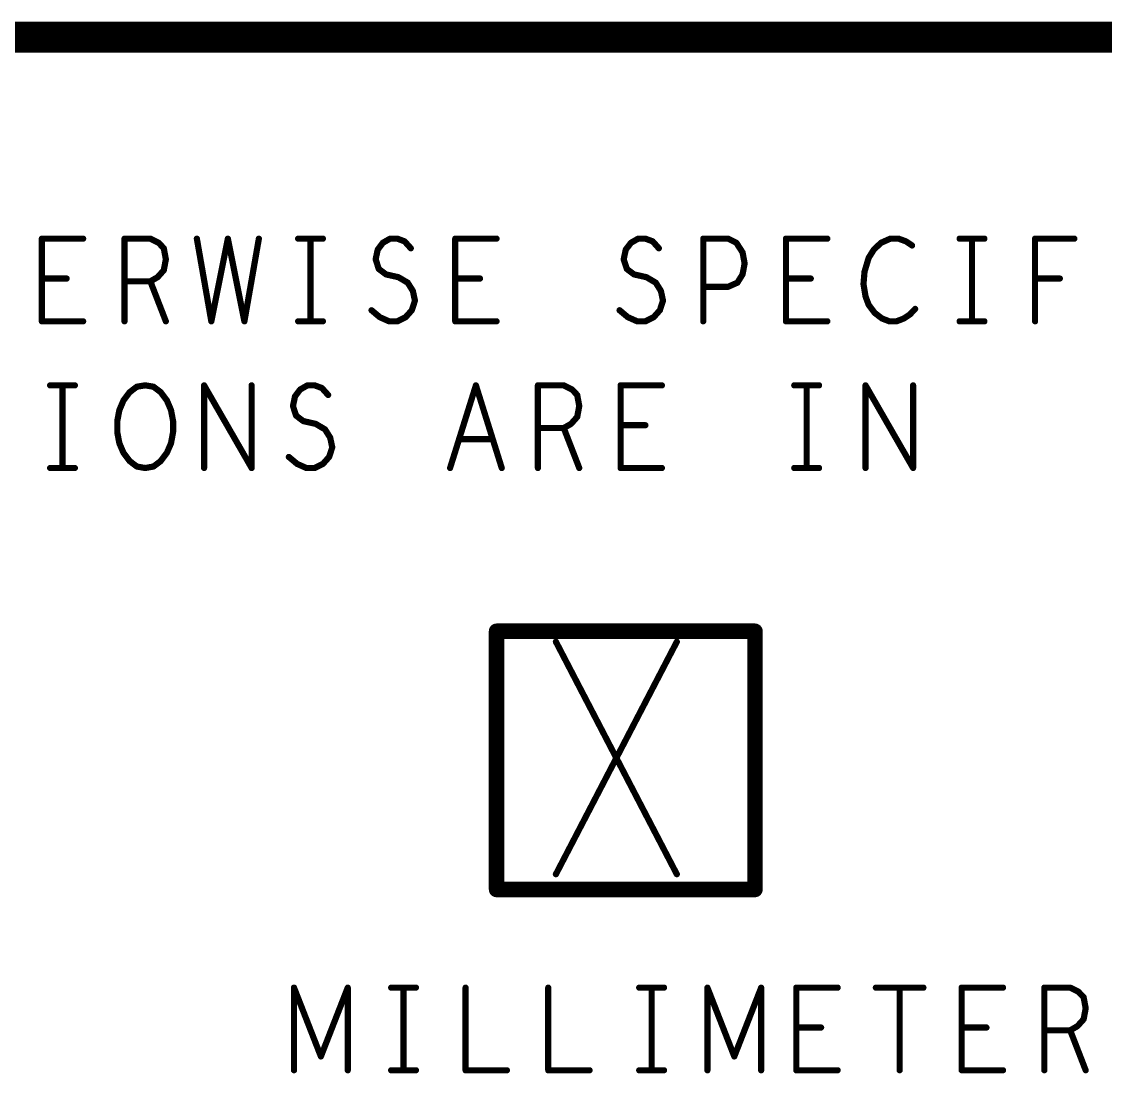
# Model space of a CAD drawing. Extents: x -18 to 16.1, y -6.6 to 15.5.
# Drawn here: x 8.441 to 9.489, y -4.55 to -3.532 of the extents above; entities that cross this region are included whole.
import ezdxf

# ---------------------------------------------------------------- set-up
doc = ezdxf.new("R2010")
doc.units = 0
doc.layers.get('0').update_dxf_attribs({"linetype": 'CONTINUOUS'})
doc.layers.add('FAB', color=13, linetype='CONTINUOUS')

# ---------------------------------------------------------------- blocks, each defined once
blk = doc.blocks.new('ROUND_13')
at = {"const_width": 0.0075}
blk.add_lwpolyline([(-0.00375, 0, 1), (0.00375, 0, 1)], format="xyb", close=True, dxfattribs=at)
blk = doc.blocks.new('ROUND_1')
at = {"const_width": 0.003}
blk.add_lwpolyline([(-0.0015, 0, 1), (0.0015, 0, 1)], format="xyb", close=True, dxfattribs=at)

msp = doc.modelspace()

# ---------------------------------------------------------------- linework, layer by layer
at = {"layer": 'FAB'}
for points, const_width in [([(7.4301, -3.5473), (9.9501, -3.5473)], 0.03), ([(8.4601, -3.8223), (8.4601, -3.7423)], 0.006), ([(8.4601, -3.7423), (8.5001, -3.7423)], 0.006), ([(8.5401, -3.8223), (8.5401, -3.7423)], 0.006), ([(8.5401, -3.7423), (8.5651, -3.7423)], 0.006), ([(8.5651, -3.7423), (8.5731, -3.7463)], 0.006), ([(8.6101, -3.7423), (8.6241, -3.8223)], 0.006), ([(8.6241, -3.8223), (8.6401, -3.7423)], 0.006), ([(8.6401, -3.7423), (8.6561, -3.8223)], 0.006), ([(8.6561, -3.8223), (8.6701, -3.7423)], 0.006), ([(8.7081, -3.7423), (8.7321, -3.7423)], 0.006), ([(8.7201, -3.7423), (8.7201, -3.8223)], 0.006), ([(8.7901, -3.7463), (8.7971, -3.7423)], 0.006), ([(8.7971, -3.7423), (8.8041, -3.7423)], 0.006), ([(8.8041, -3.7423), (8.8111, -3.7449)], 0.006), ([(8.8111, -3.7449), (8.8171, -3.7516)], 0.006), ([(8.8601, -3.8223), (8.8601, -3.7423)], 0.006), ([(8.8601, -3.7423), (8.9001, -3.7423)], 0.006), ([(9.0301, -3.7463), (9.0371, -3.7423)], 0.006), ([(9.0371, -3.7423), (9.0441, -3.7423)], 0.006), ([(9.0441, -3.7423), (9.0511, -3.7449)], 0.006), ([(9.0511, -3.7449), (9.0571, -3.7516)], 0.006), ([(9.1001, -3.8223), (9.1001, -3.7423)], 0.006), ([(9.1001, -3.7423), (9.1241, -3.7423)], 0.006), ([(9.1241, -3.7423), (9.1321, -3.7463)], 0.006), ([(9.1801, -3.8223), (9.1801, -3.7423)], 0.006), ([(9.1801, -3.7423), (9.2201, -3.7423)], 0.006), ([(9.2811, -3.7423), (9.2721, -3.7463)], 0.006), ([(9.2891, -3.7423), (9.2811, -3.7423)], 0.006), ([(9.2961, -3.7449), (9.2891, -3.7423)], 0.006), ([(9.3021, -3.7489), (9.2961, -3.7449)], 0.006), ([(9.3481, -3.7423), (9.3721, -3.7423)], 0.006), ([(9.3601, -3.7423), (9.3601, -3.8223)], 0.006), ([(9.4211, -3.8223), (9.4211, -3.7423)], 0.006), ([(9.4211, -3.7423), (9.4591, -3.7423)], 0.006), ([(8.5731, -3.7463), (8.5781, -3.7516)], 0.006), ([(8.5781, -3.7516), (8.5801, -3.7623)], 0.006), ([(8.7831, -3.7623), (8.7851, -3.7529)], 0.006), ([(8.7851, -3.7529), (8.7901, -3.7463)], 0.006), ([(9.0231, -3.7623), (9.0251, -3.7529)], 0.006), ([(9.0251, -3.7529), (9.0301, -3.7463)], 0.006), ([(9.1321, -3.7463), (9.1381, -3.7556)], 0.006), ([(9.1381, -3.7556), (9.1401, -3.7663)], 0.006), ([(9.2651, -3.7529), (9.2601, -3.7609)], 0.006), ([(9.2721, -3.7463), (9.2651, -3.7529)], 0.006), ([(8.5801, -3.7623), (8.5781, -3.7729)], 0.006), ([(8.7861, -3.7716), (8.7831, -3.7623)], 0.006), ([(9.0261, -3.7716), (9.0231, -3.7623)], 0.006), ([(9.1401, -3.7663), (9.1381, -3.7769)], 0.006), ([(9.2601, -3.7609), (9.2561, -3.7743)], 0.006), ([(8.5781, -3.7729), (8.5721, -3.7796)], 0.006), ([(8.7931, -3.7769), (8.7861, -3.7716)], 0.006), ([(8.8051, -3.7796), (8.7931, -3.7769)], 0.006), ([(9.0331, -3.7769), (9.0261, -3.7716)], 0.006), ([(9.0451, -3.7796), (9.0331, -3.7769)], 0.006), ([(9.1381, -3.7769), (9.1331, -3.7849)], 0.006), ([(9.2561, -3.7743), (9.2551, -3.7863)], 0.006), ([(8.4841, -3.7809), (8.4601, -3.7809)], 0.006), ([(8.5651, -3.7836), (8.5401, -3.7836)], 0.006), ([(8.5721, -3.7796), (8.5651, -3.7836)], 0.006), ([(8.5651, -3.7836), (8.5801, -3.8223)], 0.006), ([(8.8141, -3.7849), (8.8051, -3.7796)], 0.006), ([(8.8191, -3.7929), (8.8141, -3.7849)], 0.006), ([(8.8841, -3.7809), (8.8601, -3.7809)], 0.006), ([(9.0541, -3.7849), (9.0451, -3.7796)], 0.006), ([(9.0591, -3.7929), (9.0541, -3.7849)], 0.006), ([(9.1331, -3.7849), (9.1241, -3.7889)], 0.006), ([(9.2041, -3.7809), (9.1801, -3.7809)], 0.006), ([(9.2551, -3.7863), (9.2571, -3.7983)], 0.006), ([(9.4451, -3.7809), (9.4211, -3.7809)], 0.006), ([(8.8211, -3.8023), (8.8191, -3.7929)], 0.006), ([(9.0611, -3.8023), (9.0591, -3.7929)], 0.006), ([(9.1241, -3.7889), (9.1001, -3.7889)], 0.006), ([(9.2571, -3.7983), (9.2601, -3.8063)], 0.006), ([(8.8181, -3.8116), (8.8211, -3.8023)], 0.006), ([(9.0581, -3.8116), (9.0611, -3.8023)], 0.006), ([(9.2601, -3.8063), (9.2661, -3.8143)], 0.006), ([(8.7791, -3.8116), (8.7871, -3.8183)], 0.006), ([(8.7871, -3.8183), (8.7961, -3.8223)], 0.006), ([(8.8041, -3.8223), (8.8121, -3.8183)], 0.006), ([(8.8121, -3.8183), (8.8181, -3.8116)], 0.006), ([(9.0191, -3.8116), (9.0271, -3.8183)], 0.006), ([(9.0271, -3.8183), (9.0361, -3.8223)], 0.006), ([(9.0441, -3.8223), (9.0521, -3.8183)], 0.006), ([(9.0521, -3.8183), (9.0581, -3.8116)], 0.006), ([(9.2661, -3.8143), (9.2731, -3.8196)], 0.006), ([(9.2941, -3.8196), (9.3001, -3.8156)], 0.006), ([(9.3001, -3.8156), (9.3051, -3.8103)], 0.006), ([(8.5001, -3.8223), (8.4601, -3.8223)], 0.006), ([(8.7081, -3.8223), (8.7321, -3.8223)], 0.006), ([(8.7961, -3.8223), (8.8041, -3.8223)], 0.006), ([(8.9001, -3.8223), (8.8601, -3.8223)], 0.006), ([(9.0361, -3.8223), (9.0441, -3.8223)], 0.006), ([(9.2201, -3.8223), (9.1801, -3.8223)], 0.006), ([(9.2731, -3.8196), (9.2801, -3.8223)], 0.006), ([(9.2801, -3.8223), (9.2871, -3.8223)], 0.006), ([(9.2871, -3.8223), (9.2941, -3.8196)], 0.006), ([(9.3481, -3.8223), (9.3721, -3.8223)], 0.006), ([(8.4681, -3.8843), (8.4921, -3.8843)], 0.006), ([(8.4801, -3.8843), (8.4801, -3.9643)], 0.006), ([(8.5391, -3.8989), (8.5451, -3.8909)], 0.006), ([(8.5451, -3.8909), (8.5521, -3.8856)], 0.006), ([(8.5521, -3.8856), (8.5601, -3.8843)], 0.006), ([(8.5601, -3.8843), (8.5681, -3.8856)], 0.006), ([(8.5681, -3.8856), (8.5751, -3.8909)], 0.006), ([(8.5751, -3.8909), (8.5811, -3.8989)], 0.006), ([(8.6171, -3.9643), (8.6171, -3.8843)], 0.006), ([(8.6171, -3.8843), (8.6631, -3.9643)], 0.006), ([(8.6631, -3.9643), (8.6631, -3.8843)], 0.006), ([(8.7051, -3.8949), (8.7101, -3.8883)], 0.006), ([(8.7101, -3.8883), (8.7171, -3.8843)], 0.006), ([(8.7171, -3.8843), (8.7241, -3.8843)], 0.006), ([(8.7241, -3.8843), (8.7311, -3.8869)], 0.006), ([(8.7311, -3.8869), (8.7371, -3.8936)], 0.006), ([(8.8551, -3.9643), (8.8801, -3.8843)], 0.006), ([(8.8801, -3.8843), (8.9051, -3.9643)], 0.006), ([(8.9401, -3.9643), (8.9401, -3.8843)], 0.006), ([(8.9401, -3.8843), (8.9651, -3.8843)], 0.006), ([(8.9651, -3.8843), (8.9731, -3.8883)], 0.006), ([(8.9731, -3.8883), (8.9781, -3.8936)], 0.006), ([(9.0201, -3.9643), (9.0201, -3.8843)], 0.006), ([(9.0201, -3.8843), (9.0601, -3.8843)], 0.006), ([(9.1881, -3.8843), (9.2121, -3.8843)], 0.006), ([(9.2001, -3.8843), (9.2001, -3.9643)], 0.006), ([(9.2571, -3.9643), (9.2571, -3.8843)], 0.006), ([(9.2571, -3.8843), (9.3031, -3.9643)], 0.006), ([(9.3031, -3.9643), (9.3031, -3.8843)], 0.006), ([(8.5351, -3.9083), (8.5391, -3.8989)], 0.006), ([(8.5811, -3.8989), (8.5851, -3.9083)], 0.006), ([(8.7031, -3.9043), (8.7051, -3.8949)], 0.006), ([(8.9781, -3.8936), (8.9801, -3.9043)], 0.006), ([(8.5331, -3.9189), (8.5351, -3.9083)], 0.006), ([(8.5851, -3.9083), (8.5871, -3.9189)], 0.006), ([(8.7061, -3.9136), (8.7031, -3.9043)], 0.006), ([(8.7131, -3.9189), (8.7061, -3.9136)], 0.006), ([(8.9801, -3.9043), (8.9781, -3.9149)], 0.006), ([(8.5331, -3.9296), (8.5331, -3.9189)], 0.006), ([(8.5871, -3.9189), (8.5871, -3.9296)], 0.006), ([(8.7251, -3.9216), (8.7131, -3.9189)], 0.006), ([(8.7341, -3.9269), (8.7251, -3.9216)], 0.006), ([(8.9721, -3.9216), (8.9651, -3.9256)], 0.006), ([(8.9781, -3.9149), (8.9721, -3.9216)], 0.006), ([(9.0441, -3.9229), (9.0201, -3.9229)], 0.006), ([(8.5351, -3.9403), (8.5331, -3.9296)], 0.006), ([(8.5871, -3.9296), (8.5851, -3.9403)], 0.006), ([(8.7391, -3.9349), (8.7341, -3.9269)], 0.006), ([(8.9651, -3.9256), (8.9401, -3.9256)], 0.006), ([(8.9651, -3.9256), (8.9801, -3.9643)], 0.006), ([(8.5391, -3.9496), (8.5351, -3.9403)], 0.006), ([(8.5851, -3.9403), (8.5811, -3.9496)], 0.006), ([(8.7381, -3.9536), (8.7411, -3.9443)], 0.006), ([(8.7411, -3.9443), (8.7391, -3.9349)], 0.006), ([(8.8961, -3.9363), (8.8641, -3.9363)], 0.006), ([(8.5451, -3.9576), (8.5391, -3.9496)], 0.006), ([(8.5811, -3.9496), (8.5751, -3.9576)], 0.006), ([(8.6991, -3.9536), (8.7071, -3.9603)], 0.006), ([(8.7321, -3.9603), (8.7381, -3.9536)], 0.006), ([(8.4681, -3.9643), (8.4921, -3.9643)], 0.006), ([(8.5521, -3.9629), (8.5451, -3.9576)], 0.006), ([(8.5601, -3.9643), (8.5521, -3.9629)], 0.006), ([(8.5681, -3.9629), (8.5601, -3.9643)], 0.006), ([(8.5751, -3.9576), (8.5681, -3.9629)], 0.006), ([(8.7071, -3.9603), (8.7161, -3.9643)], 0.006), ([(8.7161, -3.9643), (8.7241, -3.9643)], 0.006), ([(8.7241, -3.9643), (8.7321, -3.9603)], 0.006), ([(9.0601, -3.9643), (9.0201, -3.9643)], 0.006), ([(9.1881, -3.9643), (9.2121, -3.9643)], 0.006), ([(9.1501, -4.1223), (8.9001, -4.1223)], 0.015), ([(8.9001, -4.1223), (8.9001, -4.3723)], 0.015), ([(9.1501, -4.3723), (9.1501, -4.1223)], 0.015), ([(8.9575, -4.3575), (9.0745, -4.1325)], 0.006), ([(8.9575, -4.1325), (9.0745, -4.3575)], 0.006), ([(8.9001, -4.3723), (9.1501, -4.3723)], 0.015), ([(8.7041, -4.5473), (8.7041, -4.4673)], 0.006), ([(8.7041, -4.4673), (8.7301, -4.5339)], 0.006), ([(8.7301, -4.5339), (8.7561, -4.4673)], 0.006), ([(8.7561, -4.4673), (8.7561, -4.5473)], 0.006), ([(8.7981, -4.4673), (8.8221, -4.4673)], 0.006), ([(8.8101, -4.4673), (8.8101, -4.5473)], 0.006), ([(8.8701, -4.4673), (8.8701, -4.5473)], 0.006), ([(8.9501, -4.4673), (8.9501, -4.5473)], 0.006), ([(9.0381, -4.4673), (9.0621, -4.4673)], 0.006), ([(9.0501, -4.4673), (9.0501, -4.5473)], 0.006), ([(9.1041, -4.5473), (9.1041, -4.4673)], 0.006), ([(9.1041, -4.4673), (9.1301, -4.5339)], 0.006), ([(9.1301, -4.5339), (9.1561, -4.4673)], 0.006), ([(9.1561, -4.4673), (9.1561, -4.5473)], 0.006), ([(9.1901, -4.5473), (9.1901, -4.4673)], 0.006), ([(9.1901, -4.4673), (9.2301, -4.4673)], 0.006), ([(9.2671, -4.4673), (9.3131, -4.4673)], 0.006), ([(9.2901, -4.4673), (9.2901, -4.5473)], 0.006), ([(9.3501, -4.5473), (9.3501, -4.4673)], 0.006), ([(9.3501, -4.4673), (9.3901, -4.4673)], 0.006), ([(9.4301, -4.5473), (9.4301, -4.4673)], 0.006), ([(9.4301, -4.4673), (9.4551, -4.4673)], 0.006), ([(9.4551, -4.4673), (9.4631, -4.4713)], 0.006), ([(9.4631, -4.4713), (9.4681, -4.4766)], 0.006), ([(9.4681, -4.4766), (9.4701, -4.4873)], 0.006), ([(9.4701, -4.4873), (9.4681, -4.4979)], 0.006), ([(9.4681, -4.4979), (9.4621, -4.5046)], 0.006), ([(9.2141, -4.5059), (9.1901, -4.5059)], 0.006), ([(9.3741, -4.5059), (9.3501, -4.5059)], 0.006), ([(9.4551, -4.5086), (9.4301, -4.5086)], 0.006), ([(9.4621, -4.5046), (9.4551, -4.5086)], 0.006), ([(9.4551, -4.5086), (9.4701, -4.5473)], 0.006), ([(8.7981, -4.5473), (8.8221, -4.5473)], 0.006), ([(8.8701, -4.5473), (8.9101, -4.5473)], 0.006), ([(8.9501, -4.5473), (8.9901, -4.5473)], 0.006), ([(9.0381, -4.5473), (9.0621, -4.5473)], 0.006), ([(9.2301, -4.5473), (9.1901, -4.5473)], 0.006), ([(9.3901, -4.5473), (9.3501, -4.5473)], 0.006)]:
    msp.add_lwpolyline(points, dxfattribs=dict(at, const_width=const_width))

# ---------------------------------------------------------------- block references
for name, p in [('ROUND_1', (8.4601, -3.7423)), ('ROUND_1', (8.4601, -3.7423)), ('ROUND_1', (8.5001, -3.7423)), ('ROUND_1', (8.5401, -3.7423)), ('ROUND_1', (8.5401, -3.7423)), ('ROUND_1', (8.5651, -3.7423)), ('ROUND_1', (8.5651, -3.7423)), ('ROUND_1', (8.6101, -3.7423)), ('ROUND_1', (8.6401, -3.7423)), ('ROUND_1', (8.6401, -3.7423)), ('ROUND_1', (8.6701, -3.7423)), ('ROUND_1', (8.7081, -3.7423)), ('ROUND_1', (8.7201, -3.7423)), ('ROUND_1', (8.7321, -3.7423)), ('ROUND_1', (8.7971, -3.7423)), ('ROUND_1', (8.7971, -3.7423)), ('ROUND_1', (8.8041, -3.7423)), ('ROUND_1', (8.8041, -3.7423)), ('ROUND_1', (8.8111, -3.7449)), ('ROUND_1', (8.8111, -3.7449)), ('ROUND_1', (8.8601, -3.7423)), ('ROUND_1', (8.8601, -3.7423)), ('ROUND_1', (8.9001, -3.7423)), ('ROUND_1', (9.0371, -3.7423)), ('ROUND_1', (9.0371, -3.7423)), ('ROUND_1', (9.0441, -3.7423)), ('ROUND_1', (9.0441, -3.7423)), ('ROUND_1', (9.0511, -3.7449)), ('ROUND_1', (9.0511, -3.7449)), ('ROUND_1', (9.1001, -3.7423)), ('ROUND_1', (9.1001, -3.7423)), ('ROUND_1', (9.1241, -3.7423)), ('ROUND_1', (9.1241, -3.7423)), ('ROUND_1', (9.1801, -3.7423)), ('ROUND_1', (9.1801, -3.7423)), ('ROUND_1', (9.2201, -3.7423)), ('ROUND_1', (9.2811, -3.7423)), ('ROUND_1', (9.2811, -3.7423)), ('ROUND_1', (9.2891, -3.7423)), ('ROUND_1', (9.2891, -3.7423)), ('ROUND_1', (9.2961, -3.7449)), ('ROUND_1', (9.2961, -3.7449)), ('ROUND_1', (9.3481, -3.7423)), ('ROUND_1', (9.3601, -3.7423)), ('ROUND_1', (9.3721, -3.7423)), ('ROUND_1', (9.4211, -3.7423)), ('ROUND_1', (9.4211, -3.7423)), ('ROUND_1', (9.4591, -3.7423)), ('ROUND_1', (8.5731, -3.7463)), ('ROUND_1', (8.5731, -3.7463)), ('ROUND_1', (8.5781, -3.7516)), ('ROUND_1', (8.5781, -3.7516)), ('ROUND_1', (8.7851, -3.7529)), ('ROUND_1', (8.7851, -3.7529)), ('ROUND_1', (8.7901, -3.7463)), ('ROUND_1', (8.7901, -3.7463)), ('ROUND_1', (8.8171, -3.7516)), ('ROUND_1', (9.0251, -3.7529)), ('ROUND_1', (9.0251, -3.7529)), ('ROUND_1', (9.0301, -3.7463)), ('ROUND_1', (9.0301, -3.7463)), ('ROUND_1', (9.0571, -3.7516)), ('ROUND_1', (9.1321, -3.7463)), ('ROUND_1', (9.1321, -3.7463)), ('ROUND_1', (9.1381, -3.7556)), ('ROUND_1', (9.1381, -3.7556)), ('ROUND_1', (9.2651, -3.7529)), ('ROUND_1', (9.2651, -3.7529)), ('ROUND_1', (9.2721, -3.7463)), ('ROUND_1', (9.2721, -3.7463)), ('ROUND_1', (9.3021, -3.7489)), ('ROUND_1', (8.5801, -3.7623)), ('ROUND_1', (8.5801, -3.7623)), ('ROUND_1', (8.7831, -3.7623)), ('ROUND_1', (8.7831, -3.7623)), ('ROUND_1', (9.0231, -3.7623)), ('ROUND_1', (9.0231, -3.7623)), ('ROUND_1', (9.1401, -3.7663)), ('ROUND_1', (9.1401, -3.7663)), ('ROUND_1', (9.2601, -3.7609)), ('ROUND_1', (9.2601, -3.7609)), ('ROUND_1', (8.5781, -3.7729)), ('ROUND_1', (8.5781, -3.7729)), ('ROUND_1', (8.7861, -3.7716)), ('ROUND_1', (8.7861, -3.7716)), ('ROUND_1', (8.7931, -3.7769)), ('ROUND_1', (8.7931, -3.7769)), ('ROUND_1', (9.0261, -3.7716)), ('ROUND_1', (9.0261, -3.7716)), ('ROUND_1', (9.0331, -3.7769)), ('ROUND_1', (9.0331, -3.7769)), ('ROUND_1', (9.1381, -3.7769)), ('ROUND_1', (9.1381, -3.7769)), ('ROUND_1', (9.2561, -3.7743)), ('ROUND_1', (9.2561, -3.7743)), ('ROUND_1', (8.4601, -3.7809)), ('ROUND_1', (8.4841, -3.7809)), ('ROUND_1', (8.5401, -3.7836)), ('ROUND_1', (8.5651, -3.7836)), ('ROUND_1', (8.5651, -3.7836)), ('ROUND_1', (8.5651, -3.7836)), ('ROUND_1', (8.5721, -3.7796)), ('ROUND_1', (8.5721, -3.7796)), ('ROUND_1', (8.8051, -3.7796)), ('ROUND_1', (8.8051, -3.7796)), ('ROUND_1', (8.8141, -3.7849)), ('ROUND_1', (8.8141, -3.7849)), ('ROUND_1', (8.8601, -3.7809)), ('ROUND_1', (8.8841, -3.7809)), ('ROUND_1', (9.0451, -3.7796)), ('ROUND_1', (9.0451, -3.7796)), ('ROUND_1', (9.0541, -3.7849)), ('ROUND_1', (9.0541, -3.7849)), ('ROUND_1', (9.1331, -3.7849)), ('ROUND_1', (9.1331, -3.7849)), ('ROUND_1', (9.1801, -3.7809)), ('ROUND_1', (9.2041, -3.7809)), ('ROUND_1', (9.2551, -3.7863)), ('ROUND_1', (9.2551, -3.7863)), ('ROUND_1', (9.4211, -3.7809)), ('ROUND_1', (9.4451, -3.7809)), ('ROUND_1', (8.8191, -3.7929)), ('ROUND_1', (8.8191, -3.7929)), ('ROUND_1', (9.0591, -3.7929)), ('ROUND_1', (9.0591, -3.7929)), ('ROUND_1', (9.1001, -3.7889)), ('ROUND_1', (9.1241, -3.7889)), ('ROUND_1', (9.1241, -3.7889)), ('ROUND_1', (9.2571, -3.7983)), ('ROUND_1', (9.2571, -3.7983)), ('ROUND_1', (8.8211, -3.8023)), ('ROUND_1', (8.8211, -3.8023)), ('ROUND_1', (9.0611, -3.8023)), ('ROUND_1', (9.0611, -3.8023)), ('ROUND_1', (9.2601, -3.8063)), ('ROUND_1', (9.2601, -3.8063)), ('ROUND_1', (8.7791, -3.8116)), ('ROUND_1', (8.7871, -3.8183)), ('ROUND_1', (8.7871, -3.8183)), ('ROUND_1', (8.8121, -3.8183)), ('ROUND_1', (8.8121, -3.8183)), ('ROUND_1', (8.8181, -3.8116)), ('ROUND_1', (8.8181, -3.8116)), ('ROUND_1', (9.0191, -3.8116)), ('ROUND_1', (9.0271, -3.8183)), ('ROUND_1', (9.0271, -3.8183)), ('ROUND_1', (9.0521, -3.8183)), ('ROUND_1', (9.0521, -3.8183)), ('ROUND_1', (9.0581, -3.8116)), ('ROUND_1', (9.0581, -3.8116)), ('ROUND_1', (9.2661, -3.8143)), ('ROUND_1', (9.2661, -3.8143)), ('ROUND_1', (9.3001, -3.8156)), ('ROUND_1', (9.3001, -3.8156)), ('ROUND_1', (9.3051, -3.8103)), ('ROUND_1', (8.4601, -3.8223)), ('ROUND_1', (8.4601, -3.8223)), ('ROUND_1', (8.5001, -3.8223)), ('ROUND_1', (8.5401, -3.8223)), ('ROUND_1', (8.5801, -3.8223)), ('ROUND_1', (8.6241, -3.8223)), ('ROUND_1', (8.6241, -3.8223)), ('ROUND_1', (8.6561, -3.8223)), ('ROUND_1', (8.6561, -3.8223)), ('ROUND_1', (8.7081, -3.8223)), ('ROUND_1', (8.7201, -3.8223)), ('ROUND_1', (8.7321, -3.8223)), ('ROUND_1', (8.7961, -3.8223)), ('ROUND_1', (8.7961, -3.8223)), ('ROUND_1', (8.8041, -3.8223)), ('ROUND_1', (8.8041, -3.8223)), ('ROUND_1', (8.8601, -3.8223)), ('ROUND_1', (8.8601, -3.8223)), ('ROUND_1', (8.9001, -3.8223)), ('ROUND_1', (9.0361, -3.8223)), ('ROUND_1', (9.0361, -3.8223)), ('ROUND_1', (9.0441, -3.8223)), ('ROUND_1', (9.0441, -3.8223)), ('ROUND_1', (9.1001, -3.8223)), ('ROUND_1', (9.1801, -3.8223)), ('ROUND_1', (9.1801, -3.8223)), ('ROUND_1', (9.2201, -3.8223)), ('ROUND_1', (9.2731, -3.8196)), ('ROUND_1', (9.2731, -3.8196)), ('ROUND_1', (9.2801, -3.8223)), ('ROUND_1', (9.2801, -3.8223)), ('ROUND_1', (9.2871, -3.8223)), ('ROUND_1', (9.2871, -3.8223)), ('ROUND_1', (9.2941, -3.8196)), ('ROUND_1', (9.2941, -3.8196)), ('ROUND_1', (9.3481, -3.8223)), ('ROUND_1', (9.3601, -3.8223)), ('ROUND_1', (9.3721, -3.8223)), ('ROUND_1', (9.4211, -3.8223)), ('ROUND_1', (8.4681, -3.8843)), ('ROUND_1', (8.4801, -3.8843)), ('ROUND_1', (8.4921, -3.8843)), ('ROUND_1', (8.5451, -3.8909)), ('ROUND_1', (8.5451, -3.8909)), ('ROUND_1', (8.5521, -3.8856)), ('ROUND_1', (8.5521, -3.8856)), ('ROUND_1', (8.5601, -3.8843)), ('ROUND_1', (8.5601, -3.8843)), ('ROUND_1', (8.5681, -3.8856)), ('ROUND_1', (8.5681, -3.8856)), ('ROUND_1', (8.5751, -3.8909)), ('ROUND_1', (8.5751, -3.8909)), ('ROUND_1', (8.6171, -3.8843)), ('ROUND_1', (8.6171, -3.8843)), ('ROUND_1', (8.6631, -3.8843)), ('ROUND_1', (8.7101, -3.8883)), ('ROUND_1', (8.7101, -3.8883)), ('ROUND_1', (8.7171, -3.8843)), ('ROUND_1', (8.7171, -3.8843)), ('ROUND_1', (8.7241, -3.8843)), ('ROUND_1', (8.7241, -3.8843)), ('ROUND_1', (8.7311, -3.8869)), ('ROUND_1', (8.7311, -3.8869)), ('ROUND_1', (8.8801, -3.8843)), ('ROUND_1', (8.8801, -3.8843)), ('ROUND_1', (8.9401, -3.8843)), ('ROUND_1', (8.9401, -3.8843)), ('ROUND_1', (8.9651, -3.8843)), ('ROUND_1', (8.9651, -3.8843)), ('ROUND_1', (8.9731, -3.8883)), ('ROUND_1', (8.9731, -3.8883)), ('ROUND_1', (9.0201, -3.8843)), ('ROUND_1', (9.0201, -3.8843)), ('ROUND_1', (9.0601, -3.8843)), ('ROUND_1', (9.1881, -3.8843)), ('ROUND_1', (9.2001, -3.8843)), ('ROUND_1', (9.2121, -3.8843)), ('ROUND_1', (9.2571, -3.8843)), ('ROUND_1', (9.2571, -3.8843)), ('ROUND_1', (9.3031, -3.8843)), ('ROUND_1', (8.5391, -3.8989)), ('ROUND_1', (8.5391, -3.8989)), ('ROUND_1', (8.5811, -3.8989)), ('ROUND_1', (8.5811, -3.8989)), ('ROUND_1', (8.7051, -3.8949)), ('ROUND_1', (8.7051, -3.8949)), ('ROUND_1', (8.7371, -3.8936)), ('ROUND_1', (8.9781, -3.8936)), ('ROUND_1', (8.9781, -3.8936)), ('ROUND_1', (8.5351, -3.9083)), ('ROUND_1', (8.5351, -3.9083)), ('ROUND_1', (8.5851, -3.9083)), ('ROUND_1', (8.5851, -3.9083)), ('ROUND_1', (8.7031, -3.9043)), ('ROUND_1', (8.7031, -3.9043)), ('ROUND_1', (8.7061, -3.9136)), ('ROUND_1', (8.7061, -3.9136)), ('ROUND_1', (8.9801, -3.9043)), ('ROUND_1', (8.9801, -3.9043)), ('ROUND_1', (8.5331, -3.9189)), ('ROUND_1', (8.5331, -3.9189)), ('ROUND_1', (8.5871, -3.9189)), ('ROUND_1', (8.5871, -3.9189)), ('ROUND_1', (8.7131, -3.9189)), ('ROUND_1', (8.7131, -3.9189)), ('ROUND_1', (8.7251, -3.9216)), ('ROUND_1', (8.7251, -3.9216)), ('ROUND_1', (8.9721, -3.9216)), ('ROUND_1', (8.9721, -3.9216)), ('ROUND_1', (8.9781, -3.9149)), ('ROUND_1', (8.9781, -3.9149)), ('ROUND_1', (9.0201, -3.9229)), ('ROUND_1', (9.0441, -3.9229)), ('ROUND_1', (8.5331, -3.9296)), ('ROUND_1', (8.5331, -3.9296)), ('ROUND_1', (8.5871, -3.9296)), ('ROUND_1', (8.5871, -3.9296)), ('ROUND_1', (8.7341, -3.9269)), ('ROUND_1', (8.7341, -3.9269)), ('ROUND_1', (8.9401, -3.9256)), ('ROUND_1', (8.9651, -3.9256)), ('ROUND_1', (8.9651, -3.9256)), ('ROUND_1', (8.9651, -3.9256)), ('ROUND_1', (8.5351, -3.9403)), ('ROUND_1', (8.5351, -3.9403)), ('ROUND_1', (8.5851, -3.9403)), ('ROUND_1', (8.5851, -3.9403)), ('ROUND_1', (8.7391, -3.9349)), ('ROUND_1', (8.7391, -3.9349)), ('ROUND_1', (8.7411, -3.9443)), ('ROUND_1', (8.7411, -3.9443)), ('ROUND_1', (8.8641, -3.9363)), ('ROUND_1', (8.8961, -3.9363)), ('ROUND_1', (8.5391, -3.9496)), ('ROUND_1', (8.5391, -3.9496)), ('ROUND_1', (8.5811, -3.9496)), ('ROUND_1', (8.5811, -3.9496)), ('ROUND_1', (8.6991, -3.9536)), ('ROUND_1', (8.7381, -3.9536)), ('ROUND_1', (8.7381, -3.9536)), ('ROUND_1', (8.4681, -3.9643)), ('ROUND_1', (8.4801, -3.9643)), ('ROUND_1', (8.4921, -3.9643)), ('ROUND_1', (8.5451, -3.9576)), ('ROUND_1', (8.5451, -3.9576)), ('ROUND_1', (8.5521, -3.9629)), ('ROUND_1', (8.5521, -3.9629)), ('ROUND_1', (8.5601, -3.9643)), ('ROUND_1', (8.5601, -3.9643)), ('ROUND_1', (8.5681, -3.9629)), ('ROUND_1', (8.5681, -3.9629)), ('ROUND_1', (8.5751, -3.9576)), ('ROUND_1', (8.5751, -3.9576)), ('ROUND_1', (8.6171, -3.9643)), ('ROUND_1', (8.6631, -3.9643)), ('ROUND_1', (8.6631, -3.9643)), ('ROUND_1', (8.7071, -3.9603)), ('ROUND_1', (8.7071, -3.9603)), ('ROUND_1', (8.7161, -3.9643)), ('ROUND_1', (8.7161, -3.9643)), ('ROUND_1', (8.7241, -3.9643)), ('ROUND_1', (8.7241, -3.9643)), ('ROUND_1', (8.7321, -3.9603)), ('ROUND_1', (8.7321, -3.9603)), ('ROUND_1', (8.8551, -3.9643)), ('ROUND_1', (8.9051, -3.9643)), ('ROUND_1', (8.9401, -3.9643)), ('ROUND_1', (8.9801, -3.9643)), ('ROUND_1', (9.0201, -3.9643)), ('ROUND_1', (9.0201, -3.9643)), ('ROUND_1', (9.0601, -3.9643)), ('ROUND_1', (9.1881, -3.9643)), ('ROUND_1', (9.2001, -3.9643)), ('ROUND_1', (9.2121, -3.9643)), ('ROUND_1', (9.2571, -3.9643)), ('ROUND_1', (9.3031, -3.9643)), ('ROUND_1', (9.3031, -3.9643)), ('ROUND_13', (8.9001, -4.1223)), ('ROUND_13', (8.9001, -4.1223)), ('ROUND_13', (9.1501, -4.1223)), ('ROUND_13', (9.1501, -4.1223)), ('ROUND_1', (8.9575, -4.1325)), ('ROUND_1', (9.0745, -4.1325)), ('ROUND_1', (8.9575, -4.3575)), ('ROUND_1', (9.0745, -4.3575)), ('ROUND_13', (8.9001, -4.3723)), ('ROUND_13', (8.9001, -4.3723)), ('ROUND_13', (9.1501, -4.3723)), ('ROUND_13', (9.1501, -4.3723)), ('ROUND_1', (8.7041, -4.4673)), ('ROUND_1', (8.7041, -4.4673)), ('ROUND_1', (8.7561, -4.4673)), ('ROUND_1', (8.7561, -4.4673)), ('ROUND_1', (8.7981, -4.4673)), ('ROUND_1', (8.8101, -4.4673)), ('ROUND_1', (8.8221, -4.4673)), ('ROUND_1', (8.8701, -4.4673)), ('ROUND_1', (8.9501, -4.4673)), ('ROUND_1', (9.0381, -4.4673)), ('ROUND_1', (9.0501, -4.4673)), ('ROUND_1', (9.0621, -4.4673)), ('ROUND_1', (9.1041, -4.4673)), ('ROUND_1', (9.1041, -4.4673)), ('ROUND_1', (9.1561, -4.4673)), ('ROUND_1', (9.1561, -4.4673)), ('ROUND_1', (9.1901, -4.4673)), ('ROUND_1', (9.1901, -4.4673)), ('ROUND_1', (9.2301, -4.4673)), ('ROUND_1', (9.2671, -4.4673)), ('ROUND_1', (9.2901, -4.4673)), ('ROUND_1', (9.3131, -4.4673)), ('ROUND_1', (9.3501, -4.4673)), ('ROUND_1', (9.3501, -4.4673)), ('ROUND_1', (9.3901, -4.4673)), ('ROUND_1', (9.4301, -4.4673)), ('ROUND_1', (9.4301, -4.4673)), ('ROUND_1', (9.4551, -4.4673)), ('ROUND_1', (9.4551, -4.4673)), ('ROUND_1', (9.4631, -4.4713)), ('ROUND_1', (9.4631, -4.4713)), ('ROUND_1', (9.4681, -4.4766)), ('ROUND_1', (9.4681, -4.4766)), ('ROUND_1', (9.4701, -4.4873)), ('ROUND_1', (9.4701, -4.4873)), ('ROUND_1', (9.4681, -4.4979)), ('ROUND_1', (9.4681, -4.4979)), ('ROUND_1', (9.1901, -4.5059)), ('ROUND_1', (9.2141, -4.5059)), ('ROUND_1', (9.3501, -4.5059)), ('ROUND_1', (9.3741, -4.5059)), ('ROUND_1', (9.4301, -4.5086)), ('ROUND_1', (9.4551, -4.5086)), ('ROUND_1', (9.4551, -4.5086)), ('ROUND_1', (9.4551, -4.5086)), ('ROUND_1', (9.4621, -4.5046)), ('ROUND_1', (9.4621, -4.5046)), ('ROUND_1', (8.7301, -4.5339)), ('ROUND_1', (8.7301, -4.5339)), ('ROUND_1', (9.1301, -4.5339)), ('ROUND_1', (9.1301, -4.5339)), ('ROUND_1', (8.7041, -4.5473)), ('ROUND_1', (8.7561, -4.5473)), ('ROUND_1', (8.7981, -4.5473)), ('ROUND_1', (8.8101, -4.5473)), ('ROUND_1', (8.8221, -4.5473)), ('ROUND_1', (8.8701, -4.5473)), ('ROUND_1', (8.8701, -4.5473)), ('ROUND_1', (8.9101, -4.5473)), ('ROUND_1', (8.9501, -4.5473)), ('ROUND_1', (8.9501, -4.5473)), ('ROUND_1', (8.9901, -4.5473)), ('ROUND_1', (9.0381, -4.5473)), ('ROUND_1', (9.0501, -4.5473)), ('ROUND_1', (9.0621, -4.5473)), ('ROUND_1', (9.1041, -4.5473)), ('ROUND_1', (9.1561, -4.5473)), ('ROUND_1', (9.1901, -4.5473)), ('ROUND_1', (9.1901, -4.5473)), ('ROUND_1', (9.2301, -4.5473)), ('ROUND_1', (9.2901, -4.5473)), ('ROUND_1', (9.3501, -4.5473)), ('ROUND_1', (9.3501, -4.5473)), ('ROUND_1', (9.3901, -4.5473)), ('ROUND_1', (9.4301, -4.5473)), ('ROUND_1', (9.4701, -4.5473))]:
    msp.add_blockref(name, p, dxfattribs=at)

doc.saveas('drawing.dxf')
